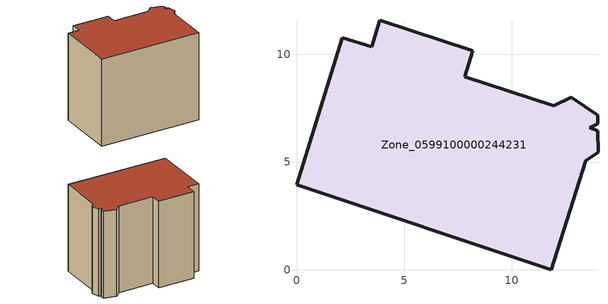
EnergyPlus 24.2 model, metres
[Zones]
Zone_0599100000244231
 floor ground (C_G): 13.99,7.17 13.99,6.78 13.62,6.58 13.99,6.45 14,5.46 13.44,5.05 11.83,0 0,3.94 2.13,10.78 3.49,10.36 3.87,11.58 8.18,10.16 7.81,8.95 11.94,7.62 12.75,8 z0
 wall outside (C_F): 11.83,0 13.44,5.05 14,5.46 13.99,6.45 13.62,6.58 13.99,6.78 13.99,7.17 12.75,8 11.94,7.62 7.81,8.95 8.18,10.16 3.87,11.58 3.49,10.36 2.13,10.78 0,3.94 11.83,0 z0:10.88
 roof outside (C_R): 13.99,6.78 13.99,7.17 12.75,8 11.94,7.62 7.81,8.95 8.18,10.16 3.87,11.58 3.49,10.36 2.13,10.78 0,3.94 11.83,0 13.44,5.05 14,5.46 13.99,6.45 13.62,6.58 z10.88
[BUILDING]
Pand.0599100000244231: North Axis=0; Terrain=City; Loads Convergence Tolerance Value=0.04; Temperature Convergence Tolerance Value=0.4; Solar Distribution=FullExterior; Maximum Number of Warmup Days=25; Minimum Number of Warmup Days=1
[Site:Location]
Rotterdam.The.Hague.AP_ZH_NLD Design_Conditions: Latitude=51.96; Longitude=4.45; Time Zone=1; Elevation=-4.5
[SITE:GROUNDTEMPERATURE:BUILDINGSURFACE]
18, 18, 18, 18, 18, 18, 18, 18, 18, 18, 18, 18
[MATERIAL] Thermal Absorptance=0.9; Solar Absorptance=0.7; Visible Absorptance=0.7
Name | Roughness | Thickness | Conductivity | Density | Specific Heat
G.TC.1946 | MediumSmooth | 0.15 | 1 | 540 | 1210
F.TC.1946 | Rough | 0.3 | 0.857143 | 1920 | 840
R.TC.1946 | MediumRough | 0.2 | 0.909091 | 1500 | 1000
[CONSTRUCTION]
C_G: G.TC.1946
C_F: F.TC.1946
C_R: R.TC.1946
[ZONE]
Zone_0599100000244231: Type=1; Multiplier=1; Ceiling Height=Autocalculate; Volume=Autocalculate; Floor Area=autocalculate; Part of Total Floor Area=Yes
[ZONEINFILTRATION:DESIGNFLOWRATE]
Infil_Zone_0599100000244231: Zone or ZoneList or Space or SpaceList=Zone_0599100000244231; Schedule=AlwaysOn; Design Flow Rate Calculation Method=Flow/Area; Flow Rate per Floor Area=0.003; Constant Term Coefficient=1; Temperature Term Coefficient=0; Velocity Term Coefficient=0; Velocity Squared Term Coefficient=0
[HVACTEMPLATE:ZONE:IDEALLOADSAIRSYSTEM]
Zone_0599100000244231: Maximum Heating Supply Air Temperature=50; Minimum Cooling Supply Air Temperature=13; Maximum Heating Supply Air Humidity Ratio=0.0156; Minimum Cooling Supply Air Humidity Ratio=0.0077; Heating Limit=NoLimit; Cooling Limit=NoLimit; Dehumidification Control Type=ConstantSensibleHeatRatio; Cooling Sensible Heat Ratio=0.7; Dehumidification Setpoint=60; Humidification Control Type=None; Humidification Setpoint=30; Outdoor Air Method=None; Outdoor Air Flow Rate per Person=0.00944; Outdoor Air Flow Rate per Zone Floor Area=0; Outdoor Air Flow Rate per Zone=0; Demand Controlled Ventilation Type=None; Outdoor Air Economizer Type=NoEconomizer; Heat Recovery Type=None; Sensible Heat Recovery Effectiveness=0.7; Latent Heat Recovery Effectiveness=0.65
[ZONECONTROL:THERMOSTAT]
ThermostatControl_Zone_0599100000244231: Zone or ZoneList=Zone_0599100000244231; Control Type Schedule=DualSetpointControlType; Control 1=Thermostat_Zone_0599100000244231; Temperature Difference Between Cutout And Setpoint=0
[THERMOSTATSETPOINT:DUALSETPOINT]
Thermostat_Zone_0599100000244231: Heating Setpoint Temperature Schedule=HeatingSetpoint_Zone_0599100000244231; Cooling Setpoint Temperature Schedule=CoolingSetpoint_Zone_0599100000244231
[SCHEDULE:COMPACT]
HeatingSetpoint_Zone_0599100000244231: Through: 12/31, For: AllDays, Until: 24:00, 21
CoolingSetpoint_Zone_0599100000244231: Through: 12/31, For: AllDays, Until: 24:00, 24
DualSetpointControlType: Through: 12/31, For: AllDays, Until: 24:00, 4
AlwaysOn: Through: 12/31, For: AllDays, Until: 24:00, 1
